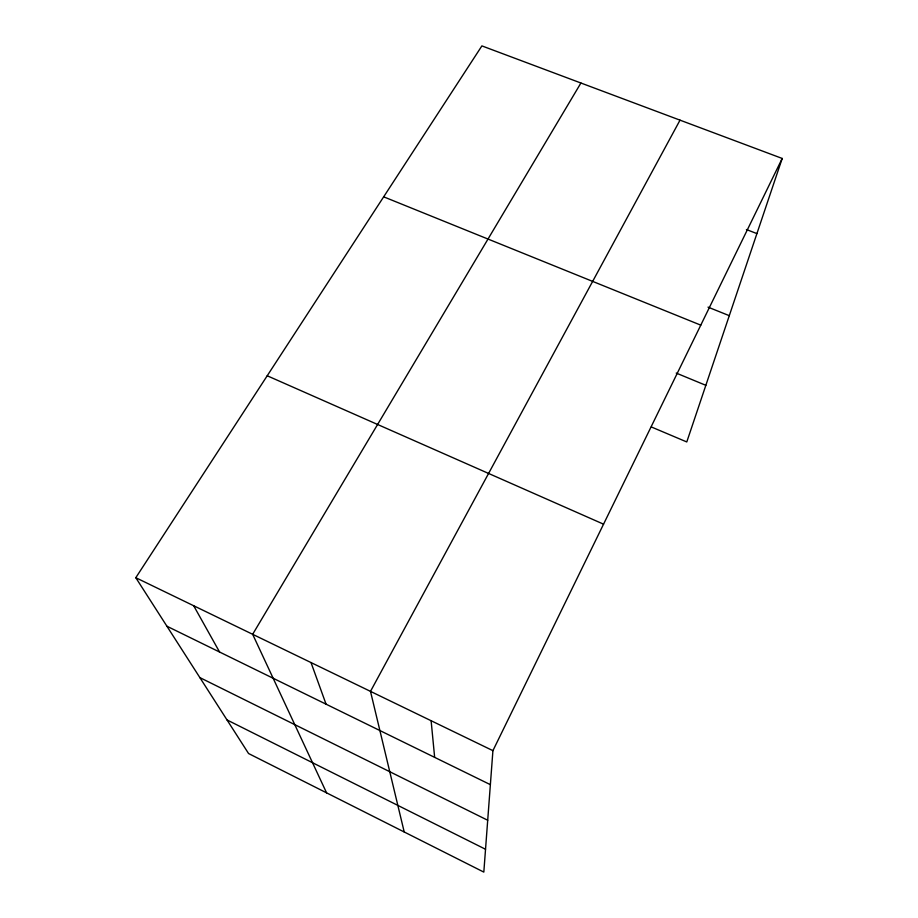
<?xml version="1.0" encoding="UTF-8"?>
<svg xmlns="http://www.w3.org/2000/svg" width="918" height="918" viewBox="0 0 918 918"><rect width="100%" height="100%" fill="white"/><g stroke="black" fill="none" stroke-linecap="round" stroke-linejoin="round"><path stroke-width="1.38" d="M782.205 158.447L492.92 750.66L483.82 872.1L248.56 753.529L135.795 577.709L481.893 45.9L782.205 158.447L686.779 441.948L651.321 426.95M680.02 120.155L370.493 691.369L404.218 831.983M580.922 83.01L252.657 634.304L326.579 792.854M746.414 229.534L756.902 233.597M708.007 307.128L729.282 315.666M383.667 196.831L700.778 325.144M676.222 373.075L705.839 385.319M267.218 375.772L603.551 524.178M135.795 577.709L492.92 750.66M166.915 626.225L490.373 784.66M199.86 677.599L487.699 820.244M227.01 719.93L485.53 849.265M193.675 605.731L219.574 652.021M311.018 662.566L326.062 704.175M431.116 720.722L434.65 757.361"/></g></svg>
